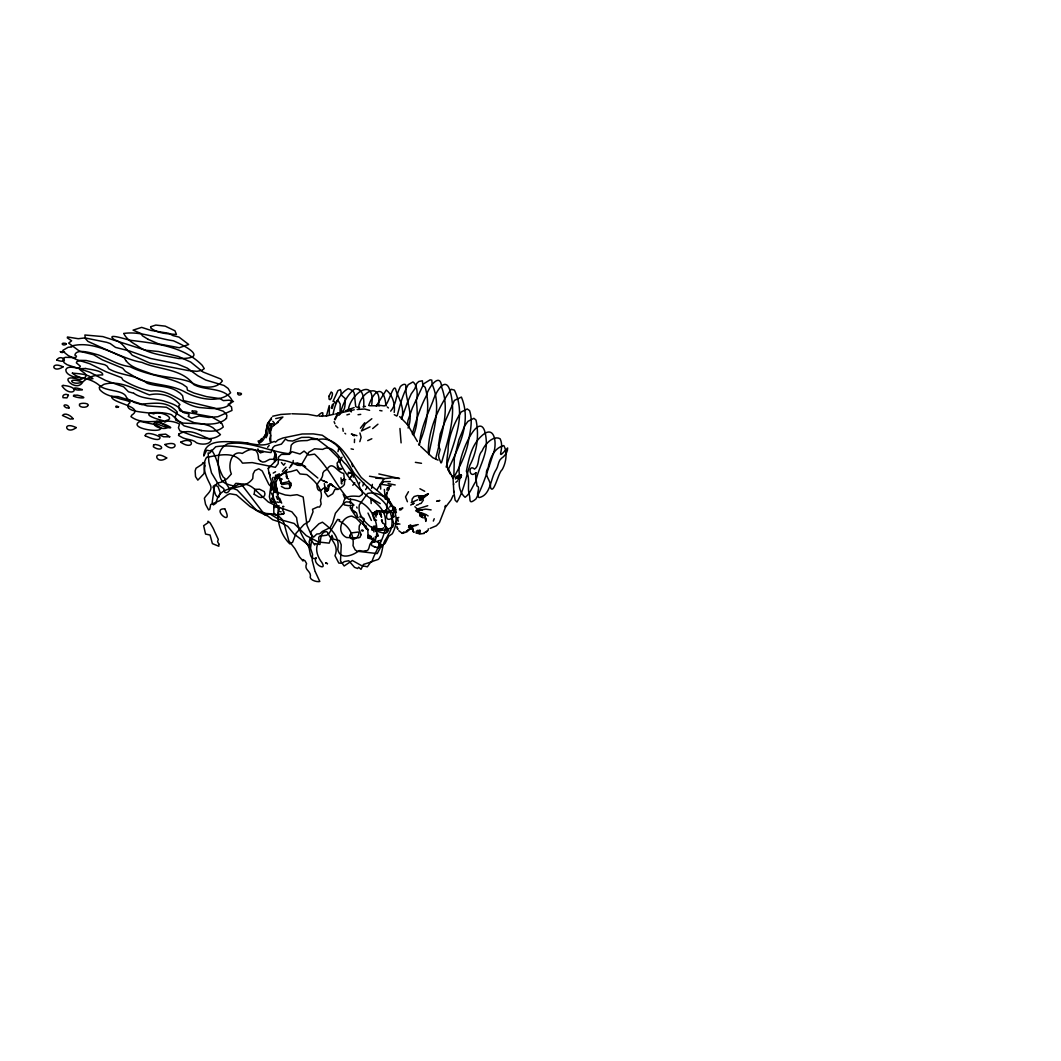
<?xml version="1.0" encoding="UTF-8"?>
<svg xmlns="http://www.w3.org/2000/svg" width="1061" height="1061" viewBox="0 0 1061 1061"><rect width="100%" height="100%" fill="white"/><g stroke="black" fill="none" stroke-linecap="round" stroke-linejoin="round"><path stroke-width="1.5" d="M385.461 526.508L387.636 529.625L386.522 531.879L387.636 528.63L384.904 525.964M407.504 424.944L407.954 420.461L412.397 407.915L423.75 383.75L430.116 379.825L431.787 380.103L432.172 384.361C442.039 406.642 433.007 431.482 428.803 454.625M290.687 483.537L288.738 480.673M350.395 503.59L350.462 498.909M458.498 479.227L460.514 477.636L460.912 475.686L457.463 478.882M329.348 414.771L329.255 405.581L326.403 416.084M271.231 482.649L270.621 492.211M367.782 529.147L368.194 538.152L372.69 539.28M371.788 529.85L371.894 527.038M386.27 496.468L387.411 492.079L385.925 494.917L388.803 499.811L386.575 505.527L387.04 512.609L395.09 509.015M272.04 485.646L272.173 482.437M354.401 442.57L354.56 439.241M453.843 492.132L453.02 477.861L448.153 469.201L450.262 473.935M288.101 481.8L280.966 483.365L280.847 479.254M419.546 445.355C420.103 429.652 427.265 415.395 432.954 401.085C434.612 394.878 444.307 375.912 449.347 388.75C457.583 413.273 448.312 438.631 441.588 462.463M453.577 484.744L453.657 483.617M378.485 405.395C382.451 381.628 361.257 390.475 358.698 406.615M269.879 428.22L269.998 433.538M461.389 475.66L459.294 475.381L460.859 475.023L460.951 476.217M394.201 412.424C395.329 404.413 392.61 394.997 386.27 390.024L376.257 406.005M428.299 451.495C428.485 429.267 438.472 407.079 451.19 389.281L454.387 390.09C466.906 415.806 453.564 442.53 446.137 467.065M460.182 477.251C457.808 484.572 459.718 492.755 465.103 497.317C470.142 493.75 472.344 486.654 475.766 481.482C478.498 467.649 487.264 455.169 486.296 440.726C483.047 397.106 452.768 464.055 460.209 476.296M335.037 419.877L337.186 415.647L339.626 414.626L340.104 412.45L338.711 412.928M275.329 478.975L275.568 476.442M423.193 517.954L419.984 515.673L419.413 512.569L422.251 516.574L421.509 516.415M271.337 482.848L269.375 496.76L270.555 501.256L273.91 502.357M347.716 474.824L348.552 472.49L353.446 472.954L353.34 477.198M401.774 418.511C404.771 408.565 399.44 399.599 396.124 390.965C394.201 379.758 388.658 404.214 385.09 405.421M270.051 432.689L271.351 424.944M265.847 433.021L267.292 424.068L271.696 417.464M290.555 465.713L292.836 463.432L293.247 460.514M419.294 530.5L418.167 531.481L418.644 532.503M371.735 404.612C375.395 376.297 350.515 393.313 348.247 410.143M418.724 533.484L416.084 533.113L416.363 531.163L418.047 530.195M316.205 558.298C308.459 560.407 311.072 550.049 307.849 545.195C302.809 537.423 297.425 527.675 296.629 517.649L291.868 511.813L279.123 507.304L268.3 501.999L255.781 490.447M274.52 503.962L274.759 501.8L271.868 498.02L275.078 502.914L270.555 501.256M359.997 517.131L360.143 516.19L364.082 518.683L362.995 523.802L366.43 529.094L368.446 529.638M328.791 487.437L328.446 489.678L326.602 491.376L324.918 487.715M265.555 435.567L265.767 434.241L264.958 436.35M425.289 517.914L425.806 521.415L425.846 518.683C424.745 517.118 426.164 515.818 422.875 514.903M271.908 490.354L272.372 487.503M327.279 488.206L326.602 491.376L325.316 489.506L324.308 483.551M333.194 413.618C334.931 404.148 339.719 393.021 348.3 388.631L352.743 390.607L354.215 392.981L355.714 406.642M201.245 430.527C208.46 431.124 217.12 432.649 223.287 426.986L221.868 423.458L220.661 423.14M476.004 472.782C474.877 477.304 476.8 481.27 476.88 485.965C481.336 486.72 474.904 495.487 479.055 497.582C491.044 495.235 490.195 478.405 496.269 469.479C498.458 466.004 498.153 460.726 501.468 458.299C504.797 456.071 507.834 452.105 507.622 447.967C494.055 462.676 505.368 449.254 500.089 438.75C493.312 434.997 484.479 444.572 482.211 450.753C476.973 456.097 479.996 465.713 474.532 469.095C467.967 463.299 468.763 479.519 475.858 472.755M317.968 415.673C319.043 414.838 324.865 408.909 322.252 416.442M420.7 515.381L422.212 517.065M428.113 529.943L428.312 528.842M270.688 435.169L270.184 437.769M371.801 543.298L371.35 544.943L372.265 545.885L377.756 547.874L380.196 546.667L380.448 544.227M412.331 433.949C416.005 420.793 420.037 407.636 426.442 395.594C427.649 388.525 440.58 370.448 441.655 387.318C450.487 410.488 441.005 435.859 435.633 459.002M334.52 419.427L338.048 412.901M371.536 488.418L372.384 484.36M339.626 414.626L340.104 412.45M378.087 528.696L378.512 531.68L383.472 533.113L386.96 532.503L387.119 528.975L387.636 529.625M337.968 451.654L338.936 447.424M270.276 474.811L269.839 476.721L275.117 492.583L272.863 488.113M279.52 507.98L277.836 514.917L275.847 514.545L273.831 512.901L273.765 505.978M371.018 536.614L368.512 535.036L368.194 538.152L369.201 537.29M340.395 413.008C342.809 403.856 347.265 394.679 354.904 388.803C364.069 388.485 364.082 400.276 363.711 406.814M273.645 425.753L274.361 422.994L272.783 421.257M380.952 544.227L382.252 544.969L382.172 546.375L379.838 544.266L379.44 546.945L378.246 541.694L378.817 540.646M408.061 428.034C413.923 413.843 405.408 400.541 405.819 386.854C406.947 381.788 399.878 385.262 399.652 388.246C395.846 395.673 396.35 404.453 390.673 411.137M359.825 441.668L361.125 437.278L359.891 432.968M362.809 485.965L363.737 482.848M401.469 419.175L407.451 402.331L411.217 393.856L414.851 388.75L416.655 383.512L418.737 381.509L422.358 380.78L422.835 385.13L425.249 387.451C430.554 406.854 426.787 426.88 418.578 444.864M329.255 486.124L329.812 484.4L327.889 485.354L327.902 486.8M444.241 423.472L440.235 433.883L438.392 445.739L440.076 449.453L438.538 455.328L438.909 457.967L441.031 462.994M397.318 415.315C400.13 404.626 402.795 394.294 408.233 384.652L412.941 381.933C417.092 384.506 418.167 394.772 416.336 400.581C417.557 412.265 418.206 424.32 413.379 435.395M461.203 475.912L461.429 475.275L461.058 477.596L459.731 476.429M444.4 423.034L454.347 400.461L461.389 397.079C471.986 422.212 458.71 446.92 448.312 469.4M275.383 453.047L274.07 458.06L274.6 461.906M352.955 505.235L351.881 509.638L356.536 512.901L357.623 516.879M448.471 470.553C444.824 462.901 448.432 454.44 448.166 447.211C449.307 434.758 454.519 422.437 461.111 412.013L467.264 408.962L469.612 410.66C473.286 422.159 469.691 433.485 467.835 444.347C465.103 456.19 459.453 467.45 453.498 477.927M433.326 521.07L434.228 518.736M359.175 483.829L359.772 482.317M220.661 423.167L220.993 422.212L211.325 416.787L181.06 411.27L179.574 410.461L178.752 405.713L179.972 404.665C172.558 396.032 160.742 392.225 149.402 394.878C134.959 389.652 120.238 379.745 103.938 384.307L99.27 387.305L99.668 389.493C104.442 395.196 112.413 396.39 119.124 398.565C120.503 399.466 134.018 401.217 128.872 403.604C122.439 412.862 149.893 411.973 153.765 413.936C157.943 409.97 177.426 418.061 166.047 420.541L167.134 421.005L164.866 422.132L162.492 420.541C132.492 412.437 159.508 410.461 171.497 414.692L184.084 425.859L199.375 429.984M272.902 424.002L269.892 423.856C267.332 428.233 268.977 433.591 266.032 437.795M283.778 511.853L284.136 513.564L283.128 514.187L277.995 514.678M271.536 419.374C263.314 425.275 269.215 438.432 259.255 443.166L258.155 440.912M359.122 408.432L359.546 407.384L356.761 407.145M290.396 452.291L288.473 453.644C267.836 451.217 249.017 440.381 227.757 443.777C215.158 449.678 218.009 465.713 220.078 476.681C221.51 483.007 226.948 484.307 233.672 485.965L235.688 485.951C242.359 481.495 251.006 484.93 255.82 490.487M368.711 405.488C374.758 388.419 384.148 385.09 385.992 405.912M372.04 542.144L372.53 541.057L371.867 541.322M453.153 495.421L451.084 499.917L445.408 507.344L439.466 522.529L436.376 525.765L430.129 528.405M419.851 529.996L419.347 534.068L424.307 533.418M265.422 435.461L265.979 434.281L263.314 437.384M388.114 490.805L389.228 488.471L387.013 488.325L391.164 485.819L380.554 484.201L377.013 489.598M398.803 517.41L397.411 517.887L396.085 522.503M419.732 499.413L420.779 499.267L421.814 497.145L424.36 496.813L428.352 493.657L423.511 496.017L419.48 496.681M328.976 486.694L329.732 485.142M377.729 530.102L378.353 528.869M339.414 462.264L342.04 457.185M413.604 532.184L411.947 525.633L412.875 530.248M290.091 485.036L290.502 484.254M386.522 531.879L387.146 529.267M411.005 525.301L409.36 525.646L408.525 527.37L411.562 528.099M353.446 472.954L349.255 479.413M389.666 507.118L390.793 505.235L388.605 498.577L388.803 499.811M444.838 506.813L445.593 505.46M377.756 547.874L379.493 544.412L380.196 546.667L381.602 546.747M259.255 443.166L261.895 438.644L258.433 441.92M351.085 476.76L352.955 473.644M408.472 491.707L405.541 496.866L407.411 501.734M276.231 460.288L268.247 468.405L269.109 474.148M200.741 430.514L201.577 430.62L199.296 429.957M282.73 509.121L282.743 508.219M365.594 489.638L367.557 486.774M286.046 467.238L282.412 471.363M341.165 481.946L344.467 478.723M267.611 447.318L269.189 445.408M364.692 422.755L360.408 428.18M461.429 475.275L460.686 476.296L457.357 475.832L455.66 477.317M270.369 425.647L271.762 423.724M285.077 463.352L283.685 465.209L281.444 462.569M273.207 477.331L272.332 478.484L280.091 502.476M420.779 499.267L424.373 496.707L420.7 500.182M352.796 485.275L354.812 482.755M389.825 510.659L388.074 512.861L390.077 510.553M419.374 503.842L421.151 503.365L423.366 500.089L422.198 498.139M275.568 471.76L273.194 473.1M283.539 513.405L281.112 514.24M427.742 505.712L417.331 509.001L415.647 510.885M268.247 468.405L269.971 466.429M460.288 476.044L460.739 475.54L460.05 475.925M339.639 460.169L337.027 463.126L338.751 469.559L340.687 469.439M289.308 467.888L291.709 465.288M290.701 482.636L291.019 485.461L290.064 487.742L288.287 488.524L284.878 488.378L281.364 486.442M277.239 422.411L282.916 417.013L275.727 418.591M410.673 528.245L406.986 531.84L402.318 533.378L398.803 530.712M457.742 480.739L455.806 482.291M402.318 533.378L403.962 531.826M287.306 469.585L281.138 474.638L275.436 476.721L274.945 477.835L274.945 481.88L278.247 494.201M382.729 528.564L383.591 527.768M379.772 529.412L381.602 529.094L379.772 529.412L380.262 528.962M455.341 478.962L457.808 476.946M423.021 498.431L428.352 493.657L421.456 498.617M390.249 481.588L383.419 481.694L380.554 484.201L380.7 489.134M261.669 438.909L262.279 438.379L261.364 439.042M419.997 498.683L421.814 497.145L418.631 497.795L424.824 496.495M383.419 481.694L380.13 484.479L384.135 478.657L392.424 477.742L399.52 478.498L378.843 473.949M376.549 520.115L374.387 520.341L372.517 514.598L378.419 510.898M341.974 412.543C345.674 409.214 345.05 403.153 345.196 398.551L341.297 395.037A11.233 5.398 -69.4 0 1 341.072 391.655L340.395 389.599L337.902 390.66L332.995 401.443L334.228 401.443L335.024 403.313L337.796 399.904L340.196 404.029L340.05 411.045L341.218 412.649M372.676 428.578L377.941 424.188M372.517 514.598L375.886 511.84L372.583 513.391L377.225 510.951L385.66 510.898L385.713 509.81L385.766 512.383L387.04 512.609L378.525 511.495M410.501 528.285L406.297 531.375L410.939 528.219M326.602 491.376L328.061 490.354M237.598 393.074C237.691 397.65 246.232 392.716 237.744 393.034M412.596 504.041L414.069 503.033M425.899 531.667L427.795 530.725M379.294 546.972L378.167 547.648M371.827 418.724L365.209 423.949L361.416 430.991L370.037 426.854M387.875 530.938L386.867 531.481M424.254 516.932L425.236 516.163L420.09 512.476M413.75 503.604L410.687 505.023M192.107 411.098C202.014 410.236 193.977 415.594 192.213 411.031M262.637 452.066L263.513 451.562M386.668 489.943L389.228 488.471M417.795 499.704L411.204 502.649M290.329 452.371L291.178 445.222C294.746 440.235 301.775 440.806 307.239 440.54L310.886 439.36L318.525 439.44C339.387 435.421 350.422 463.113 361.204 477.41C377.424 492.291 406.562 506.72 392.318 533.736L388.75 536.243L385.103 543.404L381.204 546.123L377.252 553.59L357.133 551.229L355.09 549.81L353.021 545.633C354.347 535.155 348.79 525.394 339.096 521.017L339.666 519.771L337.57 519.439L329.109 533.351L326.735 535.248L319.507 536.137L318.685 537.675L318.91 541.866C314.162 548.63 317.783 557.41 321.894 562.516C327.624 571.892 311.961 563.855 316.098 557.781M289.693 486.23L290.515 485.54M276.722 476.19L279.229 474.837M278.128 422.358L272.2 426.389L270.555 431.363L270.78 442.119M367.716 440.633L371.827 438.75M279.375 514.267L277.902 514.89M370.833 561.932L367.358 566.813L361.284 565.473L352.358 560.513L344.149 565.99L340.515 560.964L341.231 544.823L339.547 540.58L333.141 539.028L331.96 535.288L329.175 543.139L318.38 542.012L306.324 535.659L294.136 523.458L278.367 519.081L270.223 514.108L264.733 514.784L242.147 485.248L238.977 483.537L235.767 483.365L232.12 487.98L229.11 488.166L226.364 483.896L224.799 478.325L223.181 477.026C218.155 468.538 217.372 457.768 211.524 450.063L210.105 450.898L206.643 450.222L203.792 456.031C204.256 438.697 225.25 441.761 237.332 442.052C248.168 442.013 261.895 448.259 271.351 442.503L274.388 441.469L275.542 442.132L278.141 439.877L283.008 437.968L302.16 433.989L313.327 433.896L322.265 435.235L335.594 444.453L339.334 448.206L354.149 473.378L373.936 493.816A241.271 182.625 58.2 0 1 380.302 498.67C390.461 506.906 396.284 522.821 388.339 534.426A41.14 32.666 61.4 0 1 386.045 538.829C381.443 544.823 383.3 553.484 378.445 559.346L371.125 561.826M276.775 475.01L279.414 473.856M424.175 496.11L421.111 497.41L424.029 496.442M426.23 532.29L426.867 531.349M421.641 496.588L423.816 495.726L418.551 497.357M418.206 524.585L411.814 525.898M319.228 416.23L327.332 415.832L334.162 414.175M349.308 409.281L354.162 407.57M335.555 414.015L338.565 412.968M272.664 416.23L280.833 414.453L290.396 413.87M341.523 411.668L342.928 411.204M330.647 484.214L331.47 483.935M416.283 505.315L418.498 504.572M288.008 483.644L281.947 484.545L281.311 482.835L281.483 484.161M417.543 510.381L425.779 509.134L431.124 509.89M424.175 532.609L426.31 531.946M346.881 414.891L349.467 414.122M345.7 410.501L350.992 409.48M340.17 412.954L354.241 409.771M417.689 510.58L419.559 510.062M378.193 529.505L380.368 529.386M379.811 529.532L381.602 529.094M372.676 540.659L373.963 540.381L373.83 537.874M384.904 533.02L385.793 532.821M140.025 421.363C127.811 427.702 157.307 432.729 160.291 429.148L161.166 428.379L160.344 427.45L155.768 424.745L139.986 421.363M363.087 406.84L365.448 406.39M292.836 463.432L297.65 463.113L301.616 464.254M458.71 475.248L460.249 475.275M261.762 452.609L259.64 452.344L257.889 448.883M414.095 525.858L416.071 525.58M358.021 414.732L360.74 414.36M357.172 409.493L364.613 409.015L369.613 410.355M375.223 536.786L376.708 536.614M413.326 526.097L409.44 525.619M261.377 451.575L263.009 451.402M419.586 500.381L420.779 500.261M412.358 529.373L410.872 528.948L409.36 525.646L410.673 525.527M369.507 405.753L379.652 405.793M371.92 541.534L373.552 541.813M274.454 505.872L279.189 505.832M419.745 533.365L420.567 533.126M420.275 530.924L418.763 530.977M280.608 481.217L280.25 478.378L276.019 478.126L275.555 475.129M372.57 541.879L378.353 541.481L376.668 541.428M342.809 479.599L345.78 479.705M409.36 525.646L411.244 525.924L410.368 525.805M291.868 413.763L307.982 414.32L317.12 416.018M375.66 478.153L384.135 478.657L369.52 476.243M220.834 422.238L221.179 422.57M419.48 509.797L422.397 510.102M276.245 507.224L277.796 507.383M259.64 452.344L260.661 452.45L259.733 451.349M85.662 368.499L79.84 368.737L80.172 369.957C85.503 373.963 90.278 375.806 80.477 379.573L79.018 379.546C55.278 371.973 76.153 393.949 82.731 382.053C88.036 376.735 95.278 374.851 102.692 374.931C103.474 370.687 89.973 369.493 85.623 368.499M377 405.037L384.387 405.912M398.074 523.63L396.403 523.444L399.944 524.107M280.064 511.667L281.138 511.8M129.734 340.21C155.33 343.432 183.182 345.913 202.266 365.369L204.269 368.618L201.789 370.408L196.922 371.323L188.102 370.528L149.694 363.008L132.24 355.223L130.45 353.114C125.211 349.135 122.24 341.801 114.787 340.024C104.031 332.252 126.657 339.427 129.681 340.196M341.761 468.962L337.557 467.41L337.345 465.262M282.863 506.309L283.91 506.588L283.207 506.681M415.368 462.344L421.496 463.299M380.62 540.553L379.971 540.54M379.758 410.488L382.026 410.886M245.847 442.981L249.547 443.684M388.074 483.604L395.183 484.957M351.058 448.869L353.366 449.347M296.934 463.445L299.215 463.936M379.997 540.381L380.926 540.58M420.992 496.163L417.835 495.553L414.161 496.521L412.238 498.882L411.92 501.163M278.711 478.087L279.879 478.286M282.266 479.201L279.985 478.524L280.131 480.858M356.934 435.633L351.324 434.055L354.188 435.116M426.549 514.784L421.787 512.94M362.875 530.301C364.109 532.609 359.149 529.373 362.796 530.248M317.199 439.135L308.976 437.278L301.589 437.411L292.611 441.031L287.796 440.607L285.515 439.029L281.417 444.121L274.68 445.899L272.902 447.57L271.006 452.543C252.836 450.779 234.521 443.604 215.754 446.761L209.547 453.193L208.115 452.967L208.898 462.172L211.497 472.888L218.924 485.142L223.685 488.577L224.76 492.304C227.584 494.041 229.096 490.872 230.33 488.949L233.314 488.484L237.173 489.983L257.292 511.07L267.956 516.203L272.743 519.771L280.144 522.158L287.624 526.269L293.91 533.855L307.067 544.001L309.892 547.503L309.136 541.866L310.064 538.603L314.706 544.983L314.931 543.603L319.918 544.479C320.754 539.983 320.157 531.68 326.456 531.574L327.504 532.343C330.753 540.168 339.308 545.182 334.984 555.712L338.817 563.099L342.013 563.258L344.334 561.614L348.751 560.725L354.533 567.343L357.637 568.484L358.658 567.224L361.005 569.333L363.499 564.386L371.88 561.746C376.456 547.715 387.544 534.943 385.395 519.346C384.453 507.131 372.822 501.057 364.692 493.829C353.618 483.75 343.008 472.41 338.247 457.795L327.464 446.973L317.226 439.148M138.911 379.215C153.991 385.461 171.458 384.135 185.781 392.437C198.725 399.095 219.242 403.551 230.622 392.756L228.142 388.459L224.004 385.475L205.675 380.01L197.863 375.78L187.187 368.048L176.869 363.79L150.689 358.472L129.203 350.873L115.53 347.398L110.278 343.578L106.776 342.345L85.013 337.915L78.222 338.711L67.453 336.987L67.347 337.902L71.631 340.793L68.633 343.101L79.522 351.191L93.434 354.692L102.386 359.878L122.665 368.18L125.397 371.363L138.832 379.188M287.332 478.431L288.499 478.829M418.22 511.8L416.761 511.336L420.541 512.98L419.374 512.383M348.552 472.49L350.647 473.233M423.021 514.147L419.413 512.569M289.507 484.904L291.019 485.461M260.409 461.058L262.757 462.105L265.051 461.76L269.693 459.32C279.056 458.869 289.136 460.726 297.385 465.262L300.979 465.554L308.724 452.291L314.56 448.763L322.703 449.387C333.167 443.127 339.348 459.174 346.019 464.373C351.841 471.654 357.239 479.917 360.289 488.657L362.159 491.15L362.345 494.426L359.281 496.468C353.419 495.991 343.645 494.771 343.419 503.604L346.165 501.88L350.859 502.171L353.989 505.102L348.525 505.673L344.321 504.93L343.326 503.696L335.422 513.245L332.584 523.073L330.13 527.582L322.279 531.455L319.812 533.763L316.801 534.015L313.592 537.158L310.953 534.2L307.027 525.407L303.181 497.012L297.067 494.691L290.29 495.567L285.303 494.996L276.165 491.919L268.857 484.439L262.239 471.004L258.791 468.816L254.852 470.646L253.141 473.896L252.757 478.617C242.465 492.781 219.693 481.959 216.086 503.139L213.407 504.917L212.16 502.675L214.415 486.76L217.24 483.166L221.47 482.118L227.187 478.657L231.364 473.949C227.744 465.845 230.767 449.877 242.293 453.432C249.958 448.299 258.3 446.071 258.539 459.214L260.727 461.203M384.838 524.466L382.862 523.02M373.711 546.481L375.647 547.277M358.326 389.201L359.52 389.705M321.576 480.076L327.199 482.556L322.876 480.567M396.443 523.948L397.464 524.413M350.714 411.496L351.483 411.854M438.034 460.129L432.808 457.702L420.673 446.402M364.347 524.452L362.252 523.1M278.579 502.437L276.921 501.906M362.133 521.588L359.427 519.214M424.692 491.27L419.917 488.75M372.676 538.988L369.666 537.45L368.512 535.036M352.663 435.023L354.241 435.872M420.275 512.715L422.092 514.187M394.294 414.679L396.787 416.111M394.665 507.383L392.132 505.925L395.806 509.333M427.371 515.447L428.113 515.911M358.207 517.781L355.7 516.216L351.151 509.572M329.812 483.843L337.371 488.842M412.901 531.336L414.122 532.158M380.236 503.617L370.806 498.033L371.204 503.551M410.58 525.341L411.681 526.11M421.588 517.105L419.705 515.58M268.42 422.769L269.892 423.856M317.836 478.007L302.637 465.434L305.621 466.774L300.953 464.081M420.673 513.219L421.774 514.081M344.878 433.273L345.674 433.909M333.605 486.309L331.496 484.585L333.313 486.203M387.318 407.013L388.432 407.941M414.891 506.72L417.331 509.001M335.687 425.753L337.849 427.795M382.318 521.787L382.106 519.744M352.942 510.474L355.143 512.596M399.665 416.628L407.649 424.785L417.384 441.442M315.342 571.892L319.799 581.481C317.239 582.29 308.393 580.088 310.462 575.539C309.958 570.208 303.95 569.956 306.576 563.59L305.011 560.778L302.823 559.545L303.035 561.017L299.427 556.826L294.878 548.617L288.871 540.911L283.884 522.794L281.603 518.816L278.406 515.951L272.239 513.895L266.059 513.444L255.873 510.023L249.985 506.521L236.378 494.864L229.773 493.736L227.24 494.996L219.826 500.659L210.648 504.559L209.813 509.24L208.619 509.97L205.542 504.32L204.375 498.219C207.174 493.537 213.579 490.434 209.866 483.909C205.754 475.938 201.192 465.792 206.603 457.318C218.394 455.381 234.614 450.461 242.478 463.14L252.213 462.596L275.329 467.317L278.168 463.67L278.579 456.986L281.404 454.387L289.401 454.333L292.027 451.707L299.998 454.028L304.069 451.084L308.658 455.05L314.573 454.135C328.658 467.198 335.939 485.328 348.485 499.254C369.281 498.856 382.384 523.789 374.679 541.707C367.146 540.752 371.337 551.786 365.17 550.739C362.902 551.892 361.138 550.42 359.135 550.632C353.008 555.579 339.918 560.46 337.756 549.373C340.143 536.534 330.899 528.749 322.438 522.198L318.884 523.816L310.846 531.747L311.961 536.786L310.541 548.272L312.557 554.359L312.186 560.314L315.064 571.402M378.379 536.03L377.331 533.431M341.191 483.166L341.814 483.962L341.576 480.487M418.299 532.29L418.936 533.126M385.09 526.017L384.997 525.646M453.591 490.673L455.129 500.129L456.986 502.039C463.697 490.964 465.739 477.861 469.851 465.248C477.132 451.615 479.214 435.116 476.018 420.076L473.896 418.313L467.941 421.323L464.718 425.832L458.936 439.692L454.333 458.365L453.843 476.469M452.954 477.649L451.575 475.54L453.02 477.861M254.189 494.293L258.831 497.065C263.009 498.816 266.47 495.474 264.295 491.628L259.574 489.254L254.799 489.346L254.189 494.267M281.669 503.139L279.68 498.232M271.391 493.193L273.393 496.919M371.39 520.447L367.995 513.06M378.246 541.694L379.957 545.155M273.473 450.461L276.51 457.782L275.714 453.737L276.125 456.92M397.199 527.861L397.915 529.333M381.416 520.155L382.464 522.715M282.359 509.307L283.552 511.813M370.859 536.309L372.04 538.842M356.695 507.012L357.133 508.06M448.458 469.771L450.023 473.551M343.141 494.214L344.905 498.498M376.549 533.842L377.477 536.097M280.966 482.079L281.245 482.782M334.109 421.668L334.905 423.71M274.706 452.835L276.125 456.522L275.131 453.723M396.801 526.402L397.663 528.657M276.377 496.349L277.518 499.386M376.138 517.105L374.626 512.821L376.735 510.447L376.827 514.651L374.679 514.479L374.626 512.821L376.827 514.651L376.721 511.097M288.831 483.246L289.693 485.832M381.469 516.84L380.13 511.667M381.549 517.357L380.17 512.092M274.627 506.826L274.879 507.649M285.886 470.779L287 477.317M351.775 463.325L352.65 466.561M395.05 507.569L396.403 512.702M397.411 517.887L398.26 521.256M270.9 499.506L271.497 501.946M286.311 476.23L286.735 477.98M269.375 472.556L270.051 475.54M276.868 489.267L275.86 484.121M379.201 512.131L379.692 514.558M425.408 518.113L425.673 519.797M269.6 438.485L270.064 441.456M379.838 544.266L380.196 546.667M342.796 428.392L343.22 431.296M286.616 476.866L286.165 472.158M340.966 477.795L341.417 480.872M375.687 531.588L374.984 525.792M289.772 486.986L289.852 487.728M399.957 428.498L401.098 442.875M385.315 499.227L384.334 489.479M420.169 513.285L420.249 514.505M275.807 454.493L276.032 458.127M373.923 531.985L373.578 526.163M218.858 544.068L218.845 546.256L212.399 543.617L210.051 535.023L205.555 534.068L203.632 525.699L208.235 522.556L207.983 521.256L210.211 523.033L212.479 527.052A17.957 13.541 62.7 0 1 214.415 531.15L218.301 539.426L217.585 541.627L218.858 544.068M164.919 444.519C174.15 454.068 182.134 439.652 164.919 444.519M493.776 452.304C488.418 467.928 483.776 484.705 475.912 498.988C467.729 505.792 470.872 498.378 469.187 494.598C467.198 487.092 470.421 478.431 466.389 471.203C468.816 459.028 471.429 445.434 480.978 436.548C494.479 423.114 497.092 442.822 493.776 452.304M204.839 465.925L203.964 473.683L197.823 480.129L195.529 476.628L195.144 470.912L196.02 468.233L202.028 464.36L202.916 462.649L204.654 462.662L204.839 465.925M126.034 360.74C131.843 368.379 142.877 370.316 151.71 373.976C164.389 377.398 177.797 377.583 190.224 381.92C199.402 387.53 215.794 390.408 222.359 380.952L220.688 378.976L203.049 372.026L190.728 362.08L178.447 356.483L158.646 351.536L145.582 350.236L102.824 336.589L84.88 334.997L85.384 338.512L87.877 341.377L123.912 357.597L126.034 360.74M133.726 393.26C142.015 399.148 153.885 398.459 163.487 400.899C170.105 403.114 178.102 404.917 182.041 411.23C183.407 414.334 191.855 412.132 188.168 416.469L191.577 418.233L199.017 415.952L208.593 417.45L217.823 416.761L231.961 410.461L231.523 406.947L228.115 404.268L233.46 401.443L229.043 400.183L223.367 400.62L219.746 398.565L206.431 396.615L194.057 393.061L187.439 390.13L186.895 387.252L182.625 384.241C166.073 376.204 146.935 375.236 129.999 366.695C118.355 365.223 108.859 358.817 98.182 354.865C92.798 353.525 76.445 347.809 74.867 355.077L76.472 356.191L75.769 357.57L65.278 357.332L63.435 358.313L62.824 360.475L64.191 362.769L67.188 364.772L89.694 372.172L105.556 380.461L123.66 386.841L128.421 391.761L133.726 393.26M278.34 510.871L278.062 514.001C277.664 524.638 282.04 536.415 289.839 543.895L292.611 542.277L296.072 533.232L303.87 524.611L309.295 521.269L313.048 511.773L312.518 509.28L317.756 506.919L319.64 507.065L321.125 504.081L320.488 500.023C324.56 489.903 314.122 480.235 306.788 474.585L300.011 473.962L296.762 469.837L290.993 471.575C280.21 472.914 274.945 478.484 274.998 490.142L274.215 490.925C270.051 498.179 278.499 503.524 278.34 510.871M150.728 326.708L150.702 327.929C157.612 333.605 167.81 333.83 176.444 334.454L174.959 330.793L165.277 326.151L155.821 325.064L150.728 326.708M158.832 416.641L160.463 417.464L158.832 416.641M349.732 535.566L350.594 538.206C353.95 541.176 358.538 537.105 358.883 533.471L358.419 532.038L351.629 532.861L349.732 535.566M71.485 346.019L71.75 347L68.129 347.292L62.811 350.422L63.567 351.841L68.262 355.554L76.538 359.613L89.654 363.684L106.18 371.814L121.591 377.689L122.943 380.037C131.644 385.276 140.994 389.148 151.02 391.058C171.126 388.671 181.484 404.798 199.428 407.517C208.685 408.167 229.667 411.761 231.868 399.931C224.521 386.735 205.25 391.071 193.686 384.52C181.391 368.22 159.004 369.997 142.015 362.424C118.341 358.313 96.18 339.586 71.485 346.019M490.421 487.37C493.604 495.779 498.391 472.145 502.132 469.731C506.031 462.928 507.728 452.57 503.816 445.567C493.789 448.166 489.917 458.458 488.14 467.808C482.808 475.447 491.455 479.877 490.421 487.37M169.733 436.787L163.553 436.774L158.832 434.678L165.702 434.148L169.733 436.787M226.444 418.392C220.356 424.334 210.224 424.493 201.855 423.909A51.604 19.257 6.4 0 1 200.158 423.538L194.813 422.954L184.747 418.697L166.471 407.238L147.2 405.899L118.116 396.589L111.737 396.337C110.079 403.021 145.397 406.403 131.843 415.063L130.941 416.615C145.132 427.437 165.118 416.257 179.521 424.042L178.434 427.755L179.893 430.846C191.709 435.156 209.468 443.75 220.463 434.612L212.876 427.689L209.402 425.846L202.585 423.83L183.076 423.114L175.715 420.129L175.304 416.522L177.32 412.106C167.585 401.071 156.948 403.034 143.421 403.949L142.015 404.692L134.654 402.557L128.089 399.241L126.405 397.291C124.031 389.599 105.689 391.655 99.482 385.488C92.188 379.175 82.705 377.689 73.395 376.827C70.384 375.541 65.61 373.644 65.795 369.719C68.09 363.976 79.588 370.607 80.331 366.191L76.365 362.849L76.856 361.642L80.517 360.369L86.127 360.488L104.787 364.732L107.121 366.151L108.673 368.724C120.596 375.687 135.768 374.599 147.121 383.26C157.492 386.986 169.508 385.262 178.845 392.384A9.788 3.594 5.9 0 1 180.794 393.843L182.572 395.713L183.526 400.607L212.969 407.676L223.526 411.323L225.131 413.366A53.196 20.225 5.9 0 1 226.126 414.015L226.921 415.408L226.444 418.392M344.586 481.548L344.348 484.598L342.676 486.429L338.061 489.439L334.918 489.36L332.756 493.736L327.955 496.72L324.52 491.827L326.098 487.529C322.663 486.681 320.807 493.392 317.955 489.598C314.083 482.012 323.326 480.858 322.796 473.166L324.109 471.071L327.027 469.36C332.756 459.784 336.974 472.53 343.751 473.418L344.586 481.548M224.786 508.856C234.574 528.617 210.29 508.219 224.786 508.856M328.91 396.297L329.109 399.228L330.077 399.732L331.311 398.273C331.695 396.376 333.83 392.902 331.165 391.986L328.91 396.297M213.341 487.583L215.502 494.718L217.346 496.959L218.898 496.972L220.197 492.609L218.049 486.694L215.118 484.943L213.221 486.349L213.341 487.583M148.208 339.374L158.699 343.936L179.282 347.743L188.712 344.48L178.964 337.08L172.943 335.594L168.765 333.326L151.06 330.422L141.657 327.372L133.076 330.143L141.232 333.631L142.346 335.74L148.208 339.374M76.233 427.583C66.034 435.713 61.246 420.501 76.233 427.583M393.817 523.59L392.849 527.078L386.496 529.784L380.276 530.434L375.156 528.312L372.517 530.381L371.761 527.118L370.833 526.919C364.069 521.773 357.517 514.028 359.334 504.903L367.517 493.498C380.183 490.209 399.374 503.895 391.814 517.105L393.817 523.59M60.384 351.668L62.002 352.637L64.509 351.828L60.384 351.668M68.421 395.249L66.962 397.875L63.01 397.689C61.684 394.772 66.18 393.22 68.421 395.249M180.662 442.198C195.29 451.893 194.627 435.235 180.662 442.198M145.198 435.739C148.142 437.344 160.795 442.464 159.986 437.145C157.28 435.037 145.238 430.885 145.198 435.739M167.824 427.092C165.198 430.806 151.02 426.35 154.681 422.503C164.163 428.021 183.911 431.562 157.426 421.442L156.378 421.469C159.15 423.074 164.68 423.896 167.824 427.092M166.696 457.967C155.662 465.965 151.405 448.432 166.696 457.967M361.125 534.598L359.931 537.357L358.353 537.861L346.615 537.529C336.019 532.489 340.952 516.76 351.801 516.11L356.204 518.232L360.965 523.139L359.268 525.964L359.056 529.492L361.125 534.598M87.705 405.793C86.803 408.14 77.838 407.742 79.522 404.108C81.445 402.517 90.397 403.233 87.705 405.793M56.71 360.064C71.259 364.944 61.419 352.796 56.71 360.064M387.636 528.63L387.093 531.415L388.512 530.566L387.636 528.63M333.446 404.148L332.186 408.458L331.204 407.968L332.464 404.466L333.446 404.148M82.426 381.894C72.32 386.695 64.509 376.403 82.426 381.894M178.845 434.055L178.54 435.421L181.232 436.973C186.073 440.063 192.717 438.949 196.51 442.808C201.139 444.917 210.423 444.93 211.364 439.599C200.861 436.243 190.436 427.358 178.845 434.055M63.063 366.841C51.923 374.148 49.655 360.461 63.063 366.841M69.031 407.994L66.419 407.848C59.774 404.214 68.992 403.618 69.031 407.994M118.567 406.814C114.999 409.095 114.548 404.281 118.567 406.814M123.832 333.472C125.649 338.074 131.657 342.557 136.577 345.196C148.553 354.414 164.216 355.408 178.805 358.552C209.654 358.777 185.834 346.165 173.341 340.793C156.988 338.486 140.277 330.952 123.832 333.472M399.758 508.763L399.493 509.864L400.766 509.956L402.862 507.994L399.758 508.763M73.129 418.75L70.331 419.082L62.413 415.461C65.212 411.867 71.405 416.137 73.129 418.75M394.108 516.601C380.687 527.702 387.994 500.235 394.108 516.601M66.366 343.976C63.435 346.947 59.098 342.318 65.411 343.313L66.366 343.976M153.606 444.904L153.368 446.761C160.795 452.304 166.564 446.243 155.304 444.493L153.606 444.904M72.347 373.14C76.71 377.225 86.166 379.772 92.944 378.697C87.731 373.724 78.978 373.817 72.347 373.14M459.745 475.063L458.949 476.018L459.745 475.063M82.347 389.639C73.262 391.761 69.323 385.037 82.347 389.639M73.952 395.302L73.342 396.005C78.408 398.724 91.644 398.684 77.334 395.13L73.952 395.302M63.05 385.408L61.976 385.992C71.114 398.909 83.58 387.146 63.05 385.408M385.66 510.898L383.366 512.37L385.766 512.383L385.66 510.898M438.538 500.752L436.628 501.23L439.877 500.513L438.538 500.752M327.438 563.67L325.674 562.86L327.438 563.67M350.409 507.039L350.647 508.418L350.409 507.039M366.072 526.243L362.995 523.802L367.252 529.386L366.072 526.243M260.542 452.516L259.879 451.469L260.542 452.516"/></g></svg>
